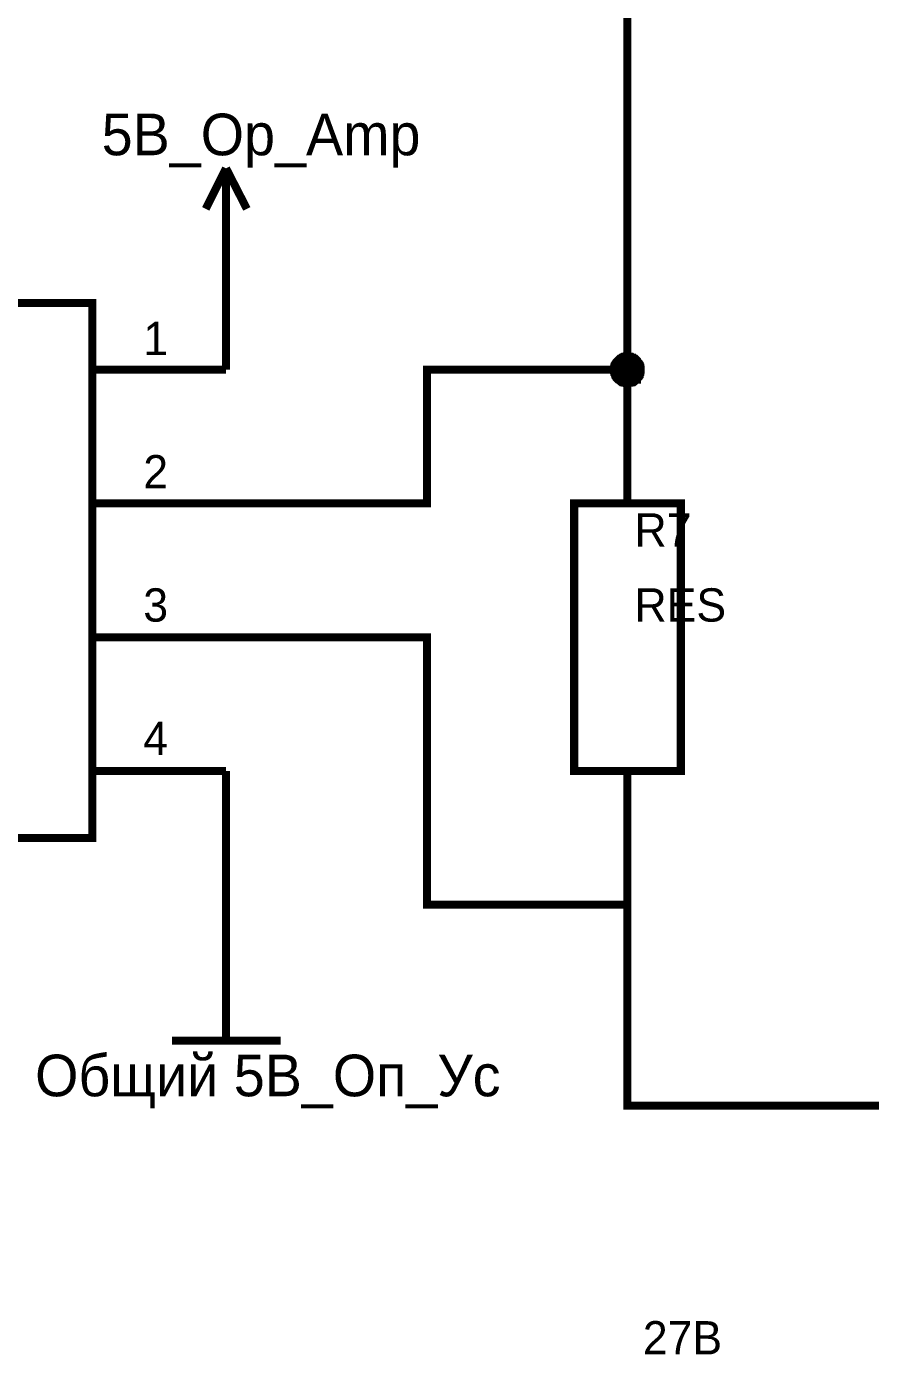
# Model space of a CAD drawing. Header units: millimetres. Extents: x 0 to 567, y 0 to 399.
# Drawn here: x 455 to 486.54, y 228.19 to 277.82 of the extents above; entities that cross this region are included whole.
import ezdxf

# ---------------------------------------------------------------- set-up
doc = ezdxf.new("R2010")
doc.units = ezdxf.units.MM
doc.layers.add('Sheet', color=255, linetype='Continuous')

msp = doc.modelspace()

# ---------------------------------------------------------------- linework, layer by layer
at = {"layer": 'Sheet'}
for points, const_width in [([(472.451, 289.999), (477.45, 289.999), (477.45, 264.997)], 0.3), ([(462.453, 272.527), (461.695, 271.009)], 0.3), ([(462.453, 272.527), (463.231, 271.009)], 0.3), ([(462.453, 269.998), (462.453, 272.527)], 0.3), ([(462.453, 269.998), (462.453, 264.997)], 0.3), ([(476.944, 264.997), (476.944, 265.017), (476.944, 265.056), (476.944, 265.075), (476.964, 265.095), (476.964, 265.114), (476.964, 265.153), (476.983, 265.172), (476.983, 265.192), (477.003, 265.211), (477.003, 265.231), (477.022, 265.25), (477.042, 265.27), (477.042, 265.289), (477.061, 265.309), (477.08, 265.328), (477.1, 265.347), (477.119, 265.367), (477.139, 265.386), (477.158, 265.406), (477.178, 265.406), (477.197, 265.425), (477.217, 265.445), (477.236, 265.445), (477.256, 265.464), (477.275, 265.464), (477.294, 265.484), (477.333, 265.484), (477.353, 265.484), (477.372, 265.503), (477.392, 265.503), (477.431, 265.503), (477.45, 265.503)], 0.3), ([(476.944, 264.997), (476.944, 265.017), (476.944, 265.056), (476.944, 265.075), (476.964, 265.095), (476.964, 265.114), (476.964, 265.153), (476.983, 265.172), (476.983, 265.192), (477.003, 265.211), (477.003, 265.231), (477.022, 265.25), (477.042, 265.27), (477.042, 265.289), (477.061, 265.309), (477.08, 265.328), (477.1, 265.347), (477.119, 265.367), (477.139, 265.386), (477.158, 265.406), (477.178, 265.406), (477.197, 265.425), (477.217, 265.445), (477.236, 265.445), (477.256, 265.464), (477.275, 265.464), (477.294, 265.484), (477.333, 265.484), (477.353, 265.484), (477.372, 265.503), (477.392, 265.503), (477.431, 265.503), (477.45, 265.503)], 0.3), ([(476.944, 264.997), (476.944, 265.017), (476.944, 265.056), (476.944, 265.075), (476.964, 265.095), (476.964, 265.114), (476.964, 265.153), (476.983, 265.172), (476.983, 265.192), (477.003, 265.211), (477.003, 265.231), (477.022, 265.25), (477.042, 265.27), (477.042, 265.289), (477.061, 265.309), (477.08, 265.328), (477.1, 265.347), (477.119, 265.367), (477.139, 265.386), (477.158, 265.406), (477.178, 265.406), (477.197, 265.425), (477.217, 265.445), (477.236, 265.445), (477.256, 265.464), (477.275, 265.464), (477.294, 265.484), (477.333, 265.484), (477.353, 265.484), (477.372, 265.503), (477.392, 265.503), (477.431, 265.503), (477.45, 265.503)], 0.3), ([(476.944, 264.997), (476.944, 265.017), (476.944, 265.056), (476.944, 265.075), (476.964, 265.095), (476.964, 265.114), (476.964, 265.153), (476.983, 265.172), (476.983, 265.192), (477.003, 265.211), (477.003, 265.231), (477.022, 265.25), (477.042, 265.27), (477.042, 265.289), (477.061, 265.309), (477.08, 265.328), (477.1, 265.347), (477.119, 265.367), (477.139, 265.386), (477.158, 265.406), (477.178, 265.406), (477.197, 265.425), (477.217, 265.445), (477.236, 265.445), (477.256, 265.464), (477.275, 265.464), (477.294, 265.484), (477.333, 265.484), (477.353, 265.484), (477.372, 265.503), (477.392, 265.503), (477.431, 265.503), (477.45, 265.503)], 0.3), ([(476.944, 264.997), (476.944, 265.017), (476.944, 265.056), (476.944, 265.075), (476.964, 265.095), (476.964, 265.114), (476.964, 265.153), (476.983, 265.172), (476.983, 265.192), (477.003, 265.211), (477.003, 265.231), (477.022, 265.25), (477.042, 265.27), (477.042, 265.289), (477.061, 265.309), (477.08, 265.328), (477.1, 265.347), (477.119, 265.367), (477.139, 265.386), (477.158, 265.406), (477.178, 265.406), (477.197, 265.425), (477.217, 265.445), (477.236, 265.445), (477.256, 265.464), (477.275, 265.464), (477.294, 265.484), (477.333, 265.484), (477.353, 265.484), (477.372, 265.503), (477.392, 265.503), (477.431, 265.503), (477.45, 265.503)], 0.3), ([(476.944, 264.997), (476.944, 265.017), (476.944, 265.056), (476.944, 265.075), (476.964, 265.095), (476.964, 265.114), (476.964, 265.153), (476.983, 265.172), (476.983, 265.192), (477.003, 265.211), (477.003, 265.231), (477.022, 265.25), (477.042, 265.27), (477.042, 265.289), (477.061, 265.309), (477.08, 265.328), (477.1, 265.347), (477.119, 265.367), (477.139, 265.386), (477.158, 265.406), (477.178, 265.406), (477.197, 265.425), (477.217, 265.445), (477.236, 265.445), (477.256, 265.464), (477.275, 265.464), (477.294, 265.484), (477.333, 265.484), (477.353, 265.484), (477.372, 265.503), (477.392, 265.503), (477.431, 265.503), (477.45, 265.503)], 0.3), ([(476.944, 264.997), (476.944, 265.017), (476.944, 265.056), (476.944, 265.075), (476.964, 265.095), (476.964, 265.114), (476.964, 265.153), (476.983, 265.172), (476.983, 265.192), (477.003, 265.211), (477.003, 265.231), (477.022, 265.25), (477.042, 265.27), (477.042, 265.289), (477.061, 265.309), (477.08, 265.328), (477.1, 265.347), (477.119, 265.367), (477.139, 265.386), (477.158, 265.406), (477.178, 265.406), (477.197, 265.425), (477.217, 265.445), (477.236, 265.445), (477.256, 265.464), (477.275, 265.464), (477.294, 265.484), (477.333, 265.484), (477.353, 265.484), (477.372, 265.503), (477.392, 265.503), (477.431, 265.503), (477.45, 265.503)], 0.3), ([(477.45, 265.503), (477.45, 265.503)], 0.3), ([(477.45, 265.503), (477.469, 265.503), (477.508, 265.503), (477.528, 265.503), (477.547, 265.484), (477.586, 265.484), (477.606, 265.484), (477.625, 265.464), (477.645, 265.464), (477.683, 265.445), (477.703, 265.445), (477.722, 265.425), (477.742, 265.406), (477.761, 265.406), (477.781, 265.386), (477.8, 265.367), (477.82, 265.347), (477.82, 265.328), (477.839, 265.309), (477.859, 265.289), (477.878, 265.27), (477.878, 265.25), (477.897, 265.231), (477.917, 265.211), (477.917, 265.192), (477.917, 265.172), (477.936, 265.153), (477.936, 265.114), (477.936, 265.095), (477.956, 265.075), (477.956, 265.056), (477.956, 265.017), (477.956, 264.997)], 0.3), ([(477.45, 265.503), (477.45, 265.503)], 0.3), ([(477.45, 265.503), (477.469, 265.503), (477.508, 265.503), (477.528, 265.503), (477.547, 265.484), (477.586, 265.484), (477.606, 265.484), (477.625, 265.464), (477.645, 265.464), (477.683, 265.445), (477.703, 265.445), (477.722, 265.425), (477.742, 265.406), (477.761, 265.406), (477.781, 265.386), (477.8, 265.367), (477.82, 265.347), (477.82, 265.328), (477.839, 265.309), (477.859, 265.289), (477.878, 265.27), (477.878, 265.25), (477.897, 265.231), (477.917, 265.211), (477.917, 265.192), (477.917, 265.172), (477.936, 265.153), (477.936, 265.114), (477.936, 265.095), (477.956, 265.075), (477.956, 265.056), (477.956, 265.017), (477.956, 264.997)], 0.3), ([(477.45, 265.503), (477.45, 265.503)], 0.3), ([(477.45, 265.503), (477.469, 265.503), (477.508, 265.503), (477.528, 265.503), (477.547, 265.484), (477.586, 265.484), (477.606, 265.484), (477.625, 265.464), (477.645, 265.464), (477.683, 265.445), (477.703, 265.445), (477.722, 265.425), (477.742, 265.406), (477.761, 265.406), (477.781, 265.386), (477.8, 265.367), (477.82, 265.347), (477.82, 265.328), (477.839, 265.309), (477.859, 265.289), (477.878, 265.27), (477.878, 265.25), (477.897, 265.231), (477.917, 265.211), (477.917, 265.192), (477.917, 265.172), (477.936, 265.153), (477.936, 265.114), (477.936, 265.095), (477.956, 265.075), (477.956, 265.056), (477.956, 265.017), (477.956, 264.997)], 0.3), ([(477.45, 265.503), (477.45, 265.503)], 0.3), ([(477.45, 265.503), (477.469, 265.503), (477.508, 265.503), (477.528, 265.503), (477.547, 265.484), (477.586, 265.484), (477.606, 265.484), (477.625, 265.464), (477.645, 265.464), (477.683, 265.445), (477.703, 265.445), (477.722, 265.425), (477.742, 265.406), (477.761, 265.406), (477.781, 265.386), (477.8, 265.367), (477.82, 265.347), (477.82, 265.328), (477.839, 265.309), (477.859, 265.289), (477.878, 265.27), (477.878, 265.25), (477.897, 265.231), (477.917, 265.211), (477.917, 265.192), (477.917, 265.172), (477.936, 265.153), (477.936, 265.114), (477.936, 265.095), (477.956, 265.075), (477.956, 265.056), (477.956, 265.017), (477.956, 264.997)], 0.3), ([(477.45, 265.503), (477.45, 265.503)], 0.3), ([(477.45, 265.503), (477.469, 265.503), (477.508, 265.503), (477.528, 265.503), (477.547, 265.484), (477.586, 265.484), (477.606, 265.484), (477.625, 265.464), (477.645, 265.464), (477.683, 265.445), (477.703, 265.445), (477.722, 265.425), (477.742, 265.406), (477.761, 265.406), (477.781, 265.386), (477.8, 265.367), (477.82, 265.347), (477.82, 265.328), (477.839, 265.309), (477.859, 265.289), (477.878, 265.27), (477.878, 265.25), (477.897, 265.231), (477.917, 265.211), (477.917, 265.192), (477.917, 265.172), (477.936, 265.153), (477.936, 265.114), (477.936, 265.095), (477.956, 265.075), (477.956, 265.056), (477.956, 265.017), (477.956, 264.997)], 0.3), ([(477.45, 265.503), (477.45, 265.503)], 0.3), ([(477.45, 265.503), (477.469, 265.503), (477.508, 265.503), (477.528, 265.503), (477.547, 265.484), (477.586, 265.484), (477.606, 265.484), (477.625, 265.464), (477.645, 265.464), (477.683, 265.445), (477.703, 265.445), (477.722, 265.425), (477.742, 265.406), (477.761, 265.406), (477.781, 265.386), (477.8, 265.367), (477.82, 265.347), (477.82, 265.328), (477.839, 265.309), (477.859, 265.289), (477.878, 265.27), (477.878, 265.25), (477.897, 265.231), (477.917, 265.211), (477.917, 265.192), (477.917, 265.172), (477.936, 265.153), (477.936, 265.114), (477.936, 265.095), (477.956, 265.075), (477.956, 265.056), (477.956, 265.017), (477.956, 264.997)], 0.3), ([(477.45, 265.503), (477.45, 265.503)], 0.3), ([(477.45, 265.503), (477.469, 265.503), (477.508, 265.503), (477.528, 265.503), (477.547, 265.484), (477.586, 265.484), (477.606, 265.484), (477.625, 265.464), (477.645, 265.464), (477.683, 265.445), (477.703, 265.445), (477.722, 265.425), (477.742, 265.406), (477.761, 265.406), (477.781, 265.386), (477.8, 265.367), (477.82, 265.347), (477.82, 265.328), (477.839, 265.309), (477.859, 265.289), (477.878, 265.27), (477.878, 265.25), (477.897, 265.231), (477.917, 265.211), (477.917, 265.192), (477.917, 265.172), (477.936, 265.153), (477.936, 265.114), (477.936, 265.095), (477.956, 265.075), (477.956, 265.056), (477.956, 265.017), (477.956, 264.997)], 0.3), ([(457.454, 264.997), (462.453, 264.997)], 0.3), ([(462.453, 259.997), (469.961, 259.997), (469.961, 264.997), (477.45, 264.997)], 0.3), ([(477.45, 264.491), (477.431, 264.491), (477.392, 264.491), (477.372, 264.491), (477.353, 264.511), (477.333, 264.511), (477.294, 264.511), (477.275, 264.53), (477.256, 264.53), (477.236, 264.53), (477.217, 264.55), (477.197, 264.569), (477.178, 264.569), (477.158, 264.589), (477.139, 264.608), (477.119, 264.628), (477.1, 264.628), (477.08, 264.647), (477.061, 264.666), (477.042, 264.686), (477.042, 264.705), (477.022, 264.725), (477.003, 264.744), (477.003, 264.764), (476.983, 264.803), (476.983, 264.822), (476.964, 264.842), (476.964, 264.861), (476.964, 264.9), (476.944, 264.919), (476.944, 264.939), (476.944, 264.978), (476.944, 264.997)], 0.3), ([(476.944, 264.997), (476.944, 264.997)], 0.3), ([(477.45, 264.491), (477.431, 264.491), (477.392, 264.491), (477.372, 264.491), (477.353, 264.511), (477.333, 264.511), (477.294, 264.511), (477.275, 264.53), (477.256, 264.53), (477.236, 264.53), (477.217, 264.55), (477.197, 264.569), (477.178, 264.569), (477.158, 264.589), (477.139, 264.608), (477.119, 264.628), (477.1, 264.628), (477.08, 264.647), (477.061, 264.666), (477.042, 264.686), (477.042, 264.705), (477.022, 264.725), (477.003, 264.744), (477.003, 264.764), (476.983, 264.803), (476.983, 264.822), (476.964, 264.842), (476.964, 264.861), (476.964, 264.9), (476.944, 264.919), (476.944, 264.939), (476.944, 264.978), (476.944, 264.997)], 0.3), ([(476.944, 264.997), (476.944, 264.997)], 0.3), ([(477.45, 264.491), (477.431, 264.491), (477.392, 264.491), (477.372, 264.491), (477.353, 264.511), (477.333, 264.511), (477.294, 264.511), (477.275, 264.53), (477.256, 264.53), (477.236, 264.53), (477.217, 264.55), (477.197, 264.569), (477.178, 264.569), (477.158, 264.589), (477.139, 264.608), (477.119, 264.628), (477.1, 264.628), (477.08, 264.647), (477.061, 264.666), (477.042, 264.686), (477.042, 264.705), (477.022, 264.725), (477.003, 264.744), (477.003, 264.764), (476.983, 264.803), (476.983, 264.822), (476.964, 264.842), (476.964, 264.861), (476.964, 264.9), (476.944, 264.919), (476.944, 264.939), (476.944, 264.978), (476.944, 264.997)], 0.3), ([(476.944, 264.997), (476.944, 264.997)], 0.3), ([(477.45, 264.491), (477.431, 264.491), (477.392, 264.491), (477.372, 264.491), (477.353, 264.511), (477.333, 264.511), (477.294, 264.511), (477.275, 264.53), (477.256, 264.53), (477.236, 264.53), (477.217, 264.55), (477.197, 264.569), (477.178, 264.569), (477.158, 264.589), (477.139, 264.608), (477.119, 264.628), (477.1, 264.628), (477.08, 264.647), (477.061, 264.666), (477.042, 264.686), (477.042, 264.705), (477.022, 264.725), (477.003, 264.744), (477.003, 264.764), (476.983, 264.803), (476.983, 264.822), (476.964, 264.842), (476.964, 264.861), (476.964, 264.9), (476.944, 264.919), (476.944, 264.939), (476.944, 264.978), (476.944, 264.997)], 0.3), ([(476.944, 264.997), (476.944, 264.997)], 0.3), ([(477.45, 264.491), (477.431, 264.491), (477.392, 264.491), (477.372, 264.491), (477.353, 264.511), (477.333, 264.511), (477.294, 264.511), (477.275, 264.53), (477.256, 264.53), (477.236, 264.53), (477.217, 264.55), (477.197, 264.569), (477.178, 264.569), (477.158, 264.589), (477.139, 264.608), (477.119, 264.628), (477.1, 264.628), (477.08, 264.647), (477.061, 264.666), (477.042, 264.686), (477.042, 264.705), (477.022, 264.725), (477.003, 264.744), (477.003, 264.764), (476.983, 264.803), (476.983, 264.822), (476.964, 264.842), (476.964, 264.861), (476.964, 264.9), (476.944, 264.919), (476.944, 264.939), (476.944, 264.978), (476.944, 264.997)], 0.3), ([(476.944, 264.997), (476.944, 264.997)], 0.3), ([(477.45, 264.491), (477.431, 264.491), (477.392, 264.491), (477.372, 264.491), (477.353, 264.511), (477.333, 264.511), (477.294, 264.511), (477.275, 264.53), (477.256, 264.53), (477.236, 264.53), (477.217, 264.55), (477.197, 264.569), (477.178, 264.569), (477.158, 264.589), (477.139, 264.608), (477.119, 264.628), (477.1, 264.628), (477.08, 264.647), (477.061, 264.666), (477.042, 264.686), (477.042, 264.705), (477.022, 264.725), (477.003, 264.744), (477.003, 264.764), (476.983, 264.803), (476.983, 264.822), (476.964, 264.842), (476.964, 264.861), (476.964, 264.9), (476.944, 264.919), (476.944, 264.939), (476.944, 264.978), (476.944, 264.997)], 0.3), ([(476.944, 264.997), (476.944, 264.997)], 0.3), ([(477.45, 264.491), (477.431, 264.491), (477.392, 264.491), (477.372, 264.491), (477.353, 264.511), (477.333, 264.511), (477.294, 264.511), (477.275, 264.53), (477.256, 264.53), (477.236, 264.53), (477.217, 264.55), (477.197, 264.569), (477.178, 264.569), (477.158, 264.589), (477.139, 264.608), (477.119, 264.628), (477.1, 264.628), (477.08, 264.647), (477.061, 264.666), (477.042, 264.686), (477.042, 264.705), (477.022, 264.725), (477.003, 264.744), (477.003, 264.764), (476.983, 264.803), (476.983, 264.822), (476.964, 264.842), (476.964, 264.861), (476.964, 264.9), (476.944, 264.919), (476.944, 264.939), (476.944, 264.978), (476.944, 264.997)], 0.3), ([(476.944, 264.997), (476.944, 264.997)], 0.3), ([(476.944, 264.997), (476.944, 265.017), (476.944, 265.056), (476.944, 265.075), (476.964, 265.095), (476.964, 265.114), (476.964, 265.153), (476.983, 265.172), (476.983, 265.192), (477.003, 265.211), (477.003, 265.231), (477.022, 265.25), (477.042, 265.27), (477.042, 265.289), (477.061, 265.309), (477.08, 265.328), (477.1, 265.347), (477.119, 265.367), (477.139, 265.386), (477.158, 265.406), (477.178, 265.406), (477.197, 265.425), (477.217, 265.445), (477.236, 265.445), (477.256, 265.464), (477.275, 265.464), (477.294, 265.484), (477.333, 265.484), (477.353, 265.484), (477.372, 265.503), (477.392, 265.503), (477.431, 265.503), (477.45, 265.503)], 0.0991), ([(476.944, 264.997), (476.944, 265.017), (476.944, 265.056), (476.944, 265.075), (476.964, 265.095), (476.964, 265.114), (476.964, 265.153), (476.983, 265.172), (476.983, 265.192), (477.003, 265.211), (477.003, 265.231), (477.022, 265.25), (477.042, 265.27), (477.042, 265.289), (477.061, 265.309), (477.08, 265.328), (477.1, 265.347), (477.119, 265.367), (477.139, 265.386), (477.158, 265.406), (477.178, 265.406), (477.197, 265.425), (477.217, 265.445), (477.236, 265.445), (477.256, 265.464), (477.275, 265.464), (477.294, 265.484), (477.333, 265.484), (477.353, 265.484), (477.372, 265.503), (477.392, 265.503), (477.431, 265.503), (477.45, 265.503)], 0.0991), ([(476.944, 264.997), (476.944, 265.017), (476.944, 265.056), (476.944, 265.075), (476.964, 265.095), (476.964, 265.114), (476.964, 265.153), (476.983, 265.172), (476.983, 265.192), (477.003, 265.211), (477.003, 265.231), (477.022, 265.25), (477.042, 265.27), (477.042, 265.289), (477.061, 265.309), (477.08, 265.328), (477.1, 265.347), (477.119, 265.367), (477.139, 265.386), (477.158, 265.406), (477.178, 265.406), (477.197, 265.425), (477.217, 265.445), (477.236, 265.445), (477.256, 265.464), (477.275, 265.464), (477.294, 265.484), (477.333, 265.484), (477.353, 265.484), (477.372, 265.503), (477.392, 265.503), (477.431, 265.503), (477.45, 265.503)], 0.0991), ([(476.944, 264.997), (476.944, 265.017), (476.944, 265.056), (476.944, 265.075), (476.964, 265.095), (476.964, 265.114), (476.964, 265.153), (476.983, 265.172), (476.983, 265.192), (477.003, 265.211), (477.003, 265.231), (477.022, 265.25), (477.042, 265.27), (477.042, 265.289), (477.061, 265.309), (477.08, 265.328), (477.1, 265.347), (477.119, 265.367), (477.139, 265.386), (477.158, 265.406), (477.178, 265.406), (477.197, 265.425), (477.217, 265.445), (477.236, 265.445), (477.256, 265.464), (477.275, 265.464), (477.294, 265.484), (477.333, 265.484), (477.353, 265.484), (477.372, 265.503), (477.392, 265.503), (477.431, 265.503), (477.45, 265.503)], 0.0991), ([(476.944, 264.997), (476.944, 265.017), (476.944, 265.056), (476.944, 265.075), (476.964, 265.095), (476.964, 265.114), (476.964, 265.153), (476.983, 265.172), (476.983, 265.192), (477.003, 265.211), (477.003, 265.231), (477.022, 265.25), (477.042, 265.27), (477.042, 265.289), (477.061, 265.309), (477.08, 265.328), (477.1, 265.347), (477.119, 265.367), (477.139, 265.386), (477.158, 265.406), (477.178, 265.406), (477.197, 265.425), (477.217, 265.445), (477.236, 265.445), (477.256, 265.464), (477.275, 265.464), (477.294, 265.484), (477.333, 265.484), (477.353, 265.484), (477.372, 265.503), (477.392, 265.503), (477.431, 265.503), (477.45, 265.503)], 0.0991), ([(476.944, 264.997), (476.944, 265.017), (476.944, 265.056), (476.944, 265.075), (476.964, 265.095), (476.964, 265.114), (476.964, 265.153), (476.983, 265.172), (476.983, 265.192), (477.003, 265.211), (477.003, 265.231), (477.022, 265.25), (477.042, 265.27), (477.042, 265.289), (477.061, 265.309), (477.08, 265.328), (477.1, 265.347), (477.119, 265.367), (477.139, 265.386), (477.158, 265.406), (477.178, 265.406), (477.197, 265.425), (477.217, 265.445), (477.236, 265.445), (477.256, 265.464), (477.275, 265.464), (477.294, 265.484), (477.333, 265.484), (477.353, 265.484), (477.372, 265.503), (477.392, 265.503), (477.431, 265.503), (477.45, 265.503)], 0.0991), ([(476.944, 264.997), (476.944, 265.017), (476.944, 265.056), (476.944, 265.075), (476.964, 265.095), (476.964, 265.114), (476.964, 265.153), (476.983, 265.172), (476.983, 265.192), (477.003, 265.211), (477.003, 265.231), (477.022, 265.25), (477.042, 265.27), (477.042, 265.289), (477.061, 265.309), (477.08, 265.328), (477.1, 265.347), (477.119, 265.367), (477.139, 265.386), (477.158, 265.406), (477.178, 265.406), (477.197, 265.425), (477.217, 265.445), (477.236, 265.445), (477.256, 265.464), (477.275, 265.464), (477.294, 265.484), (477.333, 265.484), (477.353, 265.484), (477.372, 265.503), (477.392, 265.503), (477.431, 265.503), (477.45, 265.503)], 0.0991), ([(477.956, 264.997), (477.956, 264.978), (477.956, 264.939), (477.956, 264.919), (477.936, 264.9), (477.936, 264.861), (477.936, 264.842), (477.917, 264.822), (477.917, 264.803), (477.917, 264.764), (477.897, 264.744), (477.878, 264.725), (477.878, 264.705), (477.859, 264.686), (477.839, 264.666), (477.82, 264.647), (477.82, 264.628), (477.8, 264.628), (477.781, 264.608), (477.761, 264.589), (477.742, 264.569), (477.722, 264.569), (477.703, 264.55), (477.683, 264.53), (477.645, 264.53), (477.625, 264.53), (477.606, 264.511), (477.586, 264.511), (477.547, 264.511), (477.528, 264.491), (477.508, 264.491), (477.469, 264.491), (477.45, 264.491)], 0.3), ([(477.45, 259.997), (477.45, 264.997)], 0.3), ([(477.956, 264.997), (477.956, 264.978), (477.956, 264.939), (477.956, 264.919), (477.936, 264.9), (477.936, 264.861), (477.936, 264.842), (477.917, 264.822), (477.917, 264.803), (477.917, 264.764), (477.897, 264.744), (477.878, 264.725), (477.878, 264.705), (477.859, 264.686), (477.839, 264.666), (477.82, 264.647), (477.82, 264.628), (477.8, 264.628), (477.781, 264.608), (477.761, 264.589), (477.742, 264.569), (477.722, 264.569), (477.703, 264.55), (477.683, 264.53), (477.645, 264.53), (477.625, 264.53), (477.606, 264.511), (477.586, 264.511), (477.547, 264.511), (477.528, 264.491), (477.508, 264.491), (477.469, 264.491), (477.45, 264.491)], 0.3), ([(477.956, 264.997), (477.956, 264.978), (477.956, 264.939), (477.956, 264.919), (477.936, 264.9), (477.936, 264.861), (477.936, 264.842), (477.917, 264.822), (477.917, 264.803), (477.917, 264.764), (477.897, 264.744), (477.878, 264.725), (477.878, 264.705), (477.859, 264.686), (477.839, 264.666), (477.82, 264.647), (477.82, 264.628), (477.8, 264.628), (477.781, 264.608), (477.761, 264.589), (477.742, 264.569), (477.722, 264.569), (477.703, 264.55), (477.683, 264.53), (477.645, 264.53), (477.625, 264.53), (477.606, 264.511), (477.586, 264.511), (477.547, 264.511), (477.528, 264.491), (477.508, 264.491), (477.469, 264.491), (477.45, 264.491)], 0.3), ([(477.956, 264.997), (477.956, 264.978), (477.956, 264.939), (477.956, 264.919), (477.936, 264.9), (477.936, 264.861), (477.936, 264.842), (477.917, 264.822), (477.917, 264.803), (477.917, 264.764), (477.897, 264.744), (477.878, 264.725), (477.878, 264.705), (477.859, 264.686), (477.839, 264.666), (477.82, 264.647), (477.82, 264.628), (477.8, 264.628), (477.781, 264.608), (477.761, 264.589), (477.742, 264.569), (477.722, 264.569), (477.703, 264.55), (477.683, 264.53), (477.645, 264.53), (477.625, 264.53), (477.606, 264.511), (477.586, 264.511), (477.547, 264.511), (477.528, 264.491), (477.508, 264.491), (477.469, 264.491), (477.45, 264.491)], 0.3), ([(512.443, 264.997), (497.446, 264.997), (497.446, 237.486), (477.45, 237.486), (477.45, 244.996)], 0.3), ([(477.956, 264.997), (477.956, 264.978), (477.956, 264.939), (477.956, 264.919), (477.936, 264.9), (477.936, 264.861), (477.936, 264.842), (477.917, 264.822), (477.917, 264.803), (477.917, 264.764), (477.897, 264.744), (477.878, 264.725), (477.878, 264.705), (477.859, 264.686), (477.839, 264.666), (477.82, 264.647), (477.82, 264.628), (477.8, 264.628), (477.781, 264.608), (477.761, 264.589), (477.742, 264.569), (477.722, 264.569), (477.703, 264.55), (477.683, 264.53), (477.645, 264.53), (477.625, 264.53), (477.606, 264.511), (477.586, 264.511), (477.547, 264.511), (477.528, 264.491), (477.508, 264.491), (477.469, 264.491), (477.45, 264.491)], 0.3), ([(477.956, 264.997), (477.956, 264.978), (477.956, 264.939), (477.956, 264.919), (477.936, 264.9), (477.936, 264.861), (477.936, 264.842), (477.917, 264.822), (477.917, 264.803), (477.917, 264.764), (477.897, 264.744), (477.878, 264.725), (477.878, 264.705), (477.859, 264.686), (477.839, 264.666), (477.82, 264.647), (477.82, 264.628), (477.8, 264.628), (477.781, 264.608), (477.761, 264.589), (477.742, 264.569), (477.722, 264.569), (477.703, 264.55), (477.683, 264.53), (477.645, 264.53), (477.625, 264.53), (477.606, 264.511), (477.586, 264.511), (477.547, 264.511), (477.528, 264.491), (477.508, 264.491), (477.469, 264.491), (477.45, 264.491)], 0.3), ([(477.956, 264.997), (477.956, 264.978), (477.956, 264.939), (477.956, 264.919), (477.936, 264.9), (477.936, 264.861), (477.936, 264.842), (477.917, 264.822), (477.917, 264.803), (477.917, 264.764), (477.897, 264.744), (477.878, 264.725), (477.878, 264.705), (477.859, 264.686), (477.839, 264.666), (477.82, 264.647), (477.82, 264.628), (477.8, 264.628), (477.781, 264.608), (477.761, 264.589), (477.742, 264.569), (477.722, 264.569), (477.703, 264.55), (477.683, 264.53), (477.645, 264.53), (477.625, 264.53), (477.606, 264.511), (477.586, 264.511), (477.547, 264.511), (477.528, 264.491), (477.508, 264.491), (477.469, 264.491), (477.45, 264.491)], 0.3), ([(477.45, 265.503), (477.45, 265.503)], 0.0991), ([(477.45, 265.503), (477.469, 265.503), (477.508, 265.503), (477.528, 265.503), (477.547, 265.484), (477.586, 265.484), (477.606, 265.484), (477.625, 265.464), (477.645, 265.464), (477.683, 265.445), (477.703, 265.445), (477.722, 265.425), (477.742, 265.406), (477.761, 265.406), (477.781, 265.386), (477.8, 265.367), (477.82, 265.347), (477.82, 265.328), (477.839, 265.309), (477.859, 265.289), (477.878, 265.27), (477.878, 265.25), (477.897, 265.231), (477.917, 265.211), (477.917, 265.192), (477.917, 265.172), (477.936, 265.153), (477.936, 265.114), (477.936, 265.095), (477.956, 265.075), (477.956, 265.056), (477.956, 265.017), (477.956, 264.997)], 0.0991), ([(477.45, 265.503), (477.45, 265.503)], 0.0991), ([(477.45, 265.503), (477.469, 265.503), (477.508, 265.503), (477.528, 265.503), (477.547, 265.484), (477.586, 265.484), (477.606, 265.484), (477.625, 265.464), (477.645, 265.464), (477.683, 265.445), (477.703, 265.445), (477.722, 265.425), (477.742, 265.406), (477.761, 265.406), (477.781, 265.386), (477.8, 265.367), (477.82, 265.347), (477.82, 265.328), (477.839, 265.309), (477.859, 265.289), (477.878, 265.27), (477.878, 265.25), (477.897, 265.231), (477.917, 265.211), (477.917, 265.192), (477.917, 265.172), (477.936, 265.153), (477.936, 265.114), (477.936, 265.095), (477.956, 265.075), (477.956, 265.056), (477.956, 265.017), (477.956, 264.997)], 0.0991), ([(477.45, 265.503), (477.45, 265.503)], 0.0991), ([(477.45, 265.503), (477.469, 265.503), (477.508, 265.503), (477.528, 265.503), (477.547, 265.484), (477.586, 265.484), (477.606, 265.484), (477.625, 265.464), (477.645, 265.464), (477.683, 265.445), (477.703, 265.445), (477.722, 265.425), (477.742, 265.406), (477.761, 265.406), (477.781, 265.386), (477.8, 265.367), (477.82, 265.347), (477.82, 265.328), (477.839, 265.309), (477.859, 265.289), (477.878, 265.27), (477.878, 265.25), (477.897, 265.231), (477.917, 265.211), (477.917, 265.192), (477.917, 265.172), (477.936, 265.153), (477.936, 265.114), (477.936, 265.095), (477.956, 265.075), (477.956, 265.056), (477.956, 265.017), (477.956, 264.997)], 0.0991), ([(477.45, 265.503), (477.45, 265.503)], 0.0991), ([(477.45, 265.503), (477.469, 265.503), (477.508, 265.503), (477.528, 265.503), (477.547, 265.484), (477.586, 265.484), (477.606, 265.484), (477.625, 265.464), (477.645, 265.464), (477.683, 265.445), (477.703, 265.445), (477.722, 265.425), (477.742, 265.406), (477.761, 265.406), (477.781, 265.386), (477.8, 265.367), (477.82, 265.347), (477.82, 265.328), (477.839, 265.309), (477.859, 265.289), (477.878, 265.27), (477.878, 265.25), (477.897, 265.231), (477.917, 265.211), (477.917, 265.192), (477.917, 265.172), (477.936, 265.153), (477.936, 265.114), (477.936, 265.095), (477.956, 265.075), (477.956, 265.056), (477.956, 265.017), (477.956, 264.997)], 0.0991), ([(477.45, 265.503), (477.45, 265.503)], 0.0991), ([(477.45, 265.503), (477.469, 265.503), (477.508, 265.503), (477.528, 265.503), (477.547, 265.484), (477.586, 265.484), (477.606, 265.484), (477.625, 265.464), (477.645, 265.464), (477.683, 265.445), (477.703, 265.445), (477.722, 265.425), (477.742, 265.406), (477.761, 265.406), (477.781, 265.386), (477.8, 265.367), (477.82, 265.347), (477.82, 265.328), (477.839, 265.309), (477.859, 265.289), (477.878, 265.27), (477.878, 265.25), (477.897, 265.231), (477.917, 265.211), (477.917, 265.192), (477.917, 265.172), (477.936, 265.153), (477.936, 265.114), (477.936, 265.095), (477.956, 265.075), (477.956, 265.056), (477.956, 265.017), (477.956, 264.997)], 0.0991), ([(477.45, 265.503), (477.45, 265.503)], 0.0991), ([(477.45, 265.503), (477.469, 265.503), (477.508, 265.503), (477.528, 265.503), (477.547, 265.484), (477.586, 265.484), (477.606, 265.484), (477.625, 265.464), (477.645, 265.464), (477.683, 265.445), (477.703, 265.445), (477.722, 265.425), (477.742, 265.406), (477.761, 265.406), (477.781, 265.386), (477.8, 265.367), (477.82, 265.347), (477.82, 265.328), (477.839, 265.309), (477.859, 265.289), (477.878, 265.27), (477.878, 265.25), (477.897, 265.231), (477.917, 265.211), (477.917, 265.192), (477.917, 265.172), (477.936, 265.153), (477.936, 265.114), (477.936, 265.095), (477.956, 265.075), (477.956, 265.056), (477.956, 265.017), (477.956, 264.997)], 0.0991), ([(477.45, 265.503), (477.45, 265.503)], 0.0991), ([(477.45, 265.503), (477.469, 265.503), (477.508, 265.503), (477.528, 265.503), (477.547, 265.484), (477.586, 265.484), (477.606, 265.484), (477.625, 265.464), (477.645, 265.464), (477.683, 265.445), (477.703, 265.445), (477.722, 265.425), (477.742, 265.406), (477.761, 265.406), (477.781, 265.386), (477.8, 265.367), (477.82, 265.347), (477.82, 265.328), (477.839, 265.309), (477.859, 265.289), (477.878, 265.27), (477.878, 265.25), (477.897, 265.231), (477.917, 265.211), (477.917, 265.192), (477.917, 265.172), (477.936, 265.153), (477.936, 265.114), (477.936, 265.095), (477.956, 265.075), (477.956, 265.056), (477.956, 265.017), (477.956, 264.997)], 0.0991), ([(477.956, 264.997), (477.956, 264.997), (477.956, 264.997), (477.956, 264.997), (477.956, 264.997), (477.956, 264.997), (477.956, 264.997), (477.956, 264.997), (477.956, 264.997), (477.956, 264.997), (477.956, 264.997), (477.956, 264.997), (477.956, 264.997), (477.956, 264.997), (477.956, 264.997), (477.956, 264.997), (477.956, 264.997), (477.956, 264.997), (477.956, 264.997), (477.956, 264.997), (477.956, 264.997), (477.956, 264.997), (477.956, 264.997), (477.956, 264.997), (477.956, 264.997), (477.956, 264.997), (477.956, 264.997), (477.956, 264.997), (477.956, 264.997), (477.956, 264.997), (477.956, 264.997), (477.956, 264.997), (477.956, 264.997)], 0.3), ([(477.956, 264.997), (477.956, 264.997)], 0.3), ([(477.956, 264.997), (477.956, 264.997), (477.956, 264.997), (477.956, 264.997), (477.956, 264.997), (477.956, 264.997), (477.956, 264.997), (477.956, 264.997), (477.956, 264.997), (477.956, 264.997), (477.956, 264.997), (477.956, 264.997), (477.956, 264.997), (477.956, 264.997), (477.956, 264.997), (477.956, 264.997), (477.956, 264.997), (477.956, 264.997), (477.956, 264.997), (477.956, 264.997), (477.956, 264.997), (477.956, 264.997), (477.956, 264.997), (477.956, 264.997), (477.956, 264.997), (477.956, 264.997), (477.956, 264.997), (477.956, 264.997), (477.956, 264.997), (477.956, 264.997), (477.956, 264.997), (477.956, 264.997), (477.956, 264.997)], 0.3), ([(477.956, 264.997), (477.956, 264.997)], 0.3), ([(477.956, 264.997), (477.956, 264.997), (477.956, 264.997), (477.956, 264.997), (477.956, 264.997), (477.956, 264.997), (477.956, 264.997), (477.956, 264.997), (477.956, 264.997), (477.956, 264.997), (477.956, 264.997), (477.956, 264.997), (477.956, 264.997), (477.956, 264.997), (477.956, 264.997), (477.956, 264.997), (477.956, 264.997), (477.956, 264.997), (477.956, 264.997), (477.956, 264.997), (477.956, 264.997), (477.956, 264.997), (477.956, 264.997), (477.956, 264.997), (477.956, 264.997), (477.956, 264.997), (477.956, 264.997), (477.956, 264.997), (477.956, 264.997), (477.956, 264.997), (477.956, 264.997), (477.956, 264.997), (477.956, 264.997)], 0.3), ([(477.956, 264.997), (477.956, 264.997)], 0.3), ([(477.956, 264.997), (477.956, 264.997), (477.956, 264.997), (477.956, 264.997), (477.956, 264.997), (477.956, 264.997), (477.956, 264.997), (477.956, 264.997), (477.956, 264.997), (477.956, 264.997), (477.956, 264.997), (477.956, 264.997), (477.956, 264.997), (477.956, 264.997), (477.956, 264.997), (477.956, 264.997), (477.956, 264.997), (477.956, 264.997), (477.956, 264.997), (477.956, 264.997), (477.956, 264.997), (477.956, 264.997), (477.956, 264.997), (477.956, 264.997), (477.956, 264.997), (477.956, 264.997), (477.956, 264.997), (477.956, 264.997), (477.956, 264.997), (477.956, 264.997), (477.956, 264.997), (477.956, 264.997), (477.956, 264.997)], 0.3), ([(477.956, 264.997), (477.956, 264.997)], 0.3), ([(477.956, 264.997), (477.956, 264.997), (477.956, 264.997), (477.956, 264.997), (477.956, 264.997), (477.956, 264.997), (477.956, 264.997), (477.956, 264.997), (477.956, 264.997), (477.956, 264.997), (477.956, 264.997), (477.956, 264.997), (477.956, 264.997), (477.956, 264.997), (477.956, 264.997), (477.956, 264.997), (477.956, 264.997), (477.956, 264.997), (477.956, 264.997), (477.956, 264.997), (477.956, 264.997), (477.956, 264.997), (477.956, 264.997), (477.956, 264.997), (477.956, 264.997), (477.956, 264.997), (477.956, 264.997), (477.956, 264.997), (477.956, 264.997), (477.956, 264.997), (477.956, 264.997), (477.956, 264.997), (477.956, 264.997)], 0.3), ([(477.956, 264.997), (477.956, 264.997)], 0.3), ([(477.956, 264.997), (477.956, 264.997), (477.956, 264.997), (477.956, 264.997), (477.956, 264.997), (477.956, 264.997), (477.956, 264.997), (477.956, 264.997), (477.956, 264.997), (477.956, 264.997), (477.956, 264.997), (477.956, 264.997), (477.956, 264.997), (477.956, 264.997), (477.956, 264.997), (477.956, 264.997), (477.956, 264.997), (477.956, 264.997), (477.956, 264.997), (477.956, 264.997), (477.956, 264.997), (477.956, 264.997), (477.956, 264.997), (477.956, 264.997), (477.956, 264.997), (477.956, 264.997), (477.956, 264.997), (477.956, 264.997), (477.956, 264.997), (477.956, 264.997), (477.956, 264.997), (477.956, 264.997), (477.956, 264.997)], 0.3), ([(477.956, 264.997), (477.956, 264.997)], 0.3), ([(477.956, 264.997), (477.956, 264.997), (477.956, 264.997), (477.956, 264.997), (477.956, 264.997), (477.956, 264.997), (477.956, 264.997), (477.956, 264.997), (477.956, 264.997), (477.956, 264.997), (477.956, 264.997), (477.956, 264.997), (477.956, 264.997), (477.956, 264.997), (477.956, 264.997), (477.956, 264.997), (477.956, 264.997), (477.956, 264.997), (477.956, 264.997), (477.956, 264.997), (477.956, 264.997), (477.956, 264.997), (477.956, 264.997), (477.956, 264.997), (477.956, 264.997), (477.956, 264.997), (477.956, 264.997), (477.956, 264.997), (477.956, 264.997), (477.956, 264.997), (477.956, 264.997), (477.956, 264.997), (477.956, 264.997)], 0.3), ([(477.956, 264.997), (477.956, 264.997)], 0.3), ([(477.45, 264.491), (477.431, 264.491), (477.392, 264.491), (477.372, 264.491), (477.353, 264.511), (477.333, 264.511), (477.294, 264.511), (477.275, 264.53), (477.256, 264.53), (477.236, 264.53), (477.217, 264.55), (477.197, 264.569), (477.178, 264.569), (477.158, 264.589), (477.139, 264.608), (477.119, 264.628), (477.1, 264.628), (477.08, 264.647), (477.061, 264.666), (477.042, 264.686), (477.042, 264.705), (477.022, 264.725), (477.003, 264.744), (477.003, 264.764), (476.983, 264.803), (476.983, 264.822), (476.964, 264.842), (476.964, 264.861), (476.964, 264.9), (476.944, 264.919), (476.944, 264.939), (476.944, 264.978), (476.944, 264.997)], 0.0991), ([(476.944, 264.997), (476.944, 264.997)], 0.0991), ([(477.45, 264.491), (477.431, 264.491), (477.392, 264.491), (477.372, 264.491), (477.353, 264.511), (477.333, 264.511), (477.294, 264.511), (477.275, 264.53), (477.256, 264.53), (477.236, 264.53), (477.217, 264.55), (477.197, 264.569), (477.178, 264.569), (477.158, 264.589), (477.139, 264.608), (477.119, 264.628), (477.1, 264.628), (477.08, 264.647), (477.061, 264.666), (477.042, 264.686), (477.042, 264.705), (477.022, 264.725), (477.003, 264.744), (477.003, 264.764), (476.983, 264.803), (476.983, 264.822), (476.964, 264.842), (476.964, 264.861), (476.964, 264.9), (476.944, 264.919), (476.944, 264.939), (476.944, 264.978), (476.944, 264.997)], 0.0991), ([(476.944, 264.997), (476.944, 264.997)], 0.0991), ([(477.45, 264.491), (477.431, 264.491), (477.392, 264.491), (477.372, 264.491), (477.353, 264.511), (477.333, 264.511), (477.294, 264.511), (477.275, 264.53), (477.256, 264.53), (477.236, 264.53), (477.217, 264.55), (477.197, 264.569), (477.178, 264.569), (477.158, 264.589), (477.139, 264.608), (477.119, 264.628), (477.1, 264.628), (477.08, 264.647), (477.061, 264.666), (477.042, 264.686), (477.042, 264.705), (477.022, 264.725), (477.003, 264.744), (477.003, 264.764), (476.983, 264.803), (476.983, 264.822), (476.964, 264.842), (476.964, 264.861), (476.964, 264.9), (476.944, 264.919), (476.944, 264.939), (476.944, 264.978), (476.944, 264.997)], 0.0991), ([(476.944, 264.997), (476.944, 264.997)], 0.0991), ([(477.45, 264.491), (477.431, 264.491), (477.392, 264.491), (477.372, 264.491), (477.353, 264.511), (477.333, 264.511), (477.294, 264.511), (477.275, 264.53), (477.256, 264.53), (477.236, 264.53), (477.217, 264.55), (477.197, 264.569), (477.178, 264.569), (477.158, 264.589), (477.139, 264.608), (477.119, 264.628), (477.1, 264.628), (477.08, 264.647), (477.061, 264.666), (477.042, 264.686), (477.042, 264.705), (477.022, 264.725), (477.003, 264.744), (477.003, 264.764), (476.983, 264.803), (476.983, 264.822), (476.964, 264.842), (476.964, 264.861), (476.964, 264.9), (476.944, 264.919), (476.944, 264.939), (476.944, 264.978), (476.944, 264.997)], 0.0991), ([(476.944, 264.997), (476.944, 264.997)], 0.0991), ([(477.45, 264.491), (477.431, 264.491), (477.392, 264.491), (477.372, 264.491), (477.353, 264.511), (477.333, 264.511), (477.294, 264.511), (477.275, 264.53), (477.256, 264.53), (477.236, 264.53), (477.217, 264.55), (477.197, 264.569), (477.178, 264.569), (477.158, 264.589), (477.139, 264.608), (477.119, 264.628), (477.1, 264.628), (477.08, 264.647), (477.061, 264.666), (477.042, 264.686), (477.042, 264.705), (477.022, 264.725), (477.003, 264.744), (477.003, 264.764), (476.983, 264.803), (476.983, 264.822), (476.964, 264.842), (476.964, 264.861), (476.964, 264.9), (476.944, 264.919), (476.944, 264.939), (476.944, 264.978), (476.944, 264.997)], 0.0991), ([(476.944, 264.997), (476.944, 264.997)], 0.0991), ([(477.45, 264.491), (477.431, 264.491), (477.392, 264.491), (477.372, 264.491), (477.353, 264.511), (477.333, 264.511), (477.294, 264.511), (477.275, 264.53), (477.256, 264.53), (477.236, 264.53), (477.217, 264.55), (477.197, 264.569), (477.178, 264.569), (477.158, 264.589), (477.139, 264.608), (477.119, 264.628), (477.1, 264.628), (477.08, 264.647), (477.061, 264.666), (477.042, 264.686), (477.042, 264.705), (477.022, 264.725), (477.003, 264.744), (477.003, 264.764), (476.983, 264.803), (476.983, 264.822), (476.964, 264.842), (476.964, 264.861), (476.964, 264.9), (476.944, 264.919), (476.944, 264.939), (476.944, 264.978), (476.944, 264.997)], 0.0991), ([(476.944, 264.997), (476.944, 264.997)], 0.0991), ([(477.45, 264.491), (477.431, 264.491), (477.392, 264.491), (477.372, 264.491), (477.353, 264.511), (477.333, 264.511), (477.294, 264.511), (477.275, 264.53), (477.256, 264.53), (477.236, 264.53), (477.217, 264.55), (477.197, 264.569), (477.178, 264.569), (477.158, 264.589), (477.139, 264.608), (477.119, 264.628), (477.1, 264.628), (477.08, 264.647), (477.061, 264.666), (477.042, 264.686), (477.042, 264.705), (477.022, 264.725), (477.003, 264.744), (477.003, 264.764), (476.983, 264.803), (476.983, 264.822), (476.964, 264.842), (476.964, 264.861), (476.964, 264.9), (476.944, 264.919), (476.944, 264.939), (476.944, 264.978), (476.944, 264.997)], 0.0991), ([(476.944, 264.997), (476.944, 264.997)], 0.0991), ([(477.956, 264.997), (477.956, 264.978), (477.956, 264.939), (477.956, 264.919), (477.936, 264.9), (477.936, 264.861), (477.936, 264.842), (477.917, 264.822), (477.917, 264.803), (477.917, 264.764), (477.897, 264.744), (477.878, 264.725), (477.878, 264.705), (477.859, 264.686), (477.839, 264.666), (477.82, 264.647), (477.82, 264.628), (477.8, 264.628), (477.781, 264.608), (477.761, 264.589), (477.742, 264.569), (477.722, 264.569), (477.703, 264.55), (477.683, 264.53), (477.645, 264.53), (477.625, 264.53), (477.606, 264.511), (477.586, 264.511), (477.547, 264.511), (477.528, 264.491), (477.508, 264.491), (477.469, 264.491), (477.45, 264.491)], 0.0991), ([(477.956, 264.997), (477.956, 264.978), (477.956, 264.939), (477.956, 264.919), (477.936, 264.9), (477.936, 264.861), (477.936, 264.842), (477.917, 264.822), (477.917, 264.803), (477.917, 264.764), (477.897, 264.744), (477.878, 264.725), (477.878, 264.705), (477.859, 264.686), (477.839, 264.666), (477.82, 264.647), (477.82, 264.628), (477.8, 264.628), (477.781, 264.608), (477.761, 264.589), (477.742, 264.569), (477.722, 264.569), (477.703, 264.55), (477.683, 264.53), (477.645, 264.53), (477.625, 264.53), (477.606, 264.511), (477.586, 264.511), (477.547, 264.511), (477.528, 264.491), (477.508, 264.491), (477.469, 264.491), (477.45, 264.491)], 0.0991), ([(477.956, 264.997), (477.956, 264.978), (477.956, 264.939), (477.956, 264.919), (477.936, 264.9), (477.936, 264.861), (477.936, 264.842), (477.917, 264.822), (477.917, 264.803), (477.917, 264.764), (477.897, 264.744), (477.878, 264.725), (477.878, 264.705), (477.859, 264.686), (477.839, 264.666), (477.82, 264.647), (477.82, 264.628), (477.8, 264.628), (477.781, 264.608), (477.761, 264.589), (477.742, 264.569), (477.722, 264.569), (477.703, 264.55), (477.683, 264.53), (477.645, 264.53), (477.625, 264.53), (477.606, 264.511), (477.586, 264.511), (477.547, 264.511), (477.528, 264.491), (477.508, 264.491), (477.469, 264.491), (477.45, 264.491)], 0.0991), ([(477.956, 264.997), (477.956, 264.978), (477.956, 264.939), (477.956, 264.919), (477.936, 264.9), (477.936, 264.861), (477.936, 264.842), (477.917, 264.822), (477.917, 264.803), (477.917, 264.764), (477.897, 264.744), (477.878, 264.725), (477.878, 264.705), (477.859, 264.686), (477.839, 264.666), (477.82, 264.647), (477.82, 264.628), (477.8, 264.628), (477.781, 264.608), (477.761, 264.589), (477.742, 264.569), (477.722, 264.569), (477.703, 264.55), (477.683, 264.53), (477.645, 264.53), (477.625, 264.53), (477.606, 264.511), (477.586, 264.511), (477.547, 264.511), (477.528, 264.491), (477.508, 264.491), (477.469, 264.491), (477.45, 264.491)], 0.0991), ([(477.956, 264.997), (477.956, 264.978), (477.956, 264.939), (477.956, 264.919), (477.936, 264.9), (477.936, 264.861), (477.936, 264.842), (477.917, 264.822), (477.917, 264.803), (477.917, 264.764), (477.897, 264.744), (477.878, 264.725), (477.878, 264.705), (477.859, 264.686), (477.839, 264.666), (477.82, 264.647), (477.82, 264.628), (477.8, 264.628), (477.781, 264.608), (477.761, 264.589), (477.742, 264.569), (477.722, 264.569), (477.703, 264.55), (477.683, 264.53), (477.645, 264.53), (477.625, 264.53), (477.606, 264.511), (477.586, 264.511), (477.547, 264.511), (477.528, 264.491), (477.508, 264.491), (477.469, 264.491), (477.45, 264.491)], 0.0991), ([(477.956, 264.997), (477.956, 264.978), (477.956, 264.939), (477.956, 264.919), (477.936, 264.9), (477.936, 264.861), (477.936, 264.842), (477.917, 264.822), (477.917, 264.803), (477.917, 264.764), (477.897, 264.744), (477.878, 264.725), (477.878, 264.705), (477.859, 264.686), (477.839, 264.666), (477.82, 264.647), (477.82, 264.628), (477.8, 264.628), (477.781, 264.608), (477.761, 264.589), (477.742, 264.569), (477.722, 264.569), (477.703, 264.55), (477.683, 264.53), (477.645, 264.53), (477.625, 264.53), (477.606, 264.511), (477.586, 264.511), (477.547, 264.511), (477.528, 264.491), (477.508, 264.491), (477.469, 264.491), (477.45, 264.491)], 0.0991), ([(477.956, 264.997), (477.956, 264.978), (477.956, 264.939), (477.956, 264.919), (477.936, 264.9), (477.936, 264.861), (477.936, 264.842), (477.917, 264.822), (477.917, 264.803), (477.917, 264.764), (477.897, 264.744), (477.878, 264.725), (477.878, 264.705), (477.859, 264.686), (477.839, 264.666), (477.82, 264.647), (477.82, 264.628), (477.8, 264.628), (477.781, 264.608), (477.761, 264.589), (477.742, 264.569), (477.722, 264.569), (477.703, 264.55), (477.683, 264.53), (477.645, 264.53), (477.625, 264.53), (477.606, 264.511), (477.586, 264.511), (477.547, 264.511), (477.528, 264.491), (477.508, 264.491), (477.469, 264.491), (477.45, 264.491)], 0.0991), ([(477.956, 264.997), (477.956, 264.997), (477.956, 264.997), (477.956, 264.997), (477.956, 264.997), (477.956, 264.997), (477.956, 264.997), (477.956, 264.997), (477.956, 264.997), (477.956, 264.997), (477.956, 264.997), (477.956, 264.997), (477.956, 264.997), (477.956, 264.997), (477.956, 264.997), (477.956, 264.997), (477.956, 264.997), (477.956, 264.997), (477.956, 264.997), (477.956, 264.997), (477.956, 264.997), (477.956, 264.997), (477.956, 264.997), (477.956, 264.997), (477.956, 264.997), (477.956, 264.997), (477.956, 264.997), (477.956, 264.997), (477.956, 264.997), (477.956, 264.997), (477.956, 264.997), (477.956, 264.997), (477.956, 264.997)], 0.0991), ([(477.956, 264.997), (477.956, 264.997)], 0.0991), ([(477.956, 264.997), (477.956, 264.997), (477.956, 264.997), (477.956, 264.997), (477.956, 264.997), (477.956, 264.997), (477.956, 264.997), (477.956, 264.997), (477.956, 264.997), (477.956, 264.997), (477.956, 264.997), (477.956, 264.997), (477.956, 264.997), (477.956, 264.997), (477.956, 264.997), (477.956, 264.997), (477.956, 264.997), (477.956, 264.997), (477.956, 264.997), (477.956, 264.997), (477.956, 264.997), (477.956, 264.997), (477.956, 264.997), (477.956, 264.997), (477.956, 264.997), (477.956, 264.997), (477.956, 264.997), (477.956, 264.997), (477.956, 264.997), (477.956, 264.997), (477.956, 264.997), (477.956, 264.997), (477.956, 264.997)], 0.0991), ([(477.956, 264.997), (477.956, 264.997)], 0.0991), ([(477.956, 264.997), (477.956, 264.997), (477.956, 264.997), (477.956, 264.997), (477.956, 264.997), (477.956, 264.997), (477.956, 264.997), (477.956, 264.997), (477.956, 264.997), (477.956, 264.997), (477.956, 264.997), (477.956, 264.997), (477.956, 264.997), (477.956, 264.997), (477.956, 264.997), (477.956, 264.997), (477.956, 264.997), (477.956, 264.997), (477.956, 264.997), (477.956, 264.997), (477.956, 264.997), (477.956, 264.997), (477.956, 264.997), (477.956, 264.997), (477.956, 264.997), (477.956, 264.997), (477.956, 264.997), (477.956, 264.997), (477.956, 264.997), (477.956, 264.997), (477.956, 264.997), (477.956, 264.997), (477.956, 264.997)], 0.0991), ([(477.956, 264.997), (477.956, 264.997)], 0.0991), ([(477.956, 264.997), (477.956, 264.997), (477.956, 264.997), (477.956, 264.997), (477.956, 264.997), (477.956, 264.997), (477.956, 264.997), (477.956, 264.997), (477.956, 264.997), (477.956, 264.997), (477.956, 264.997), (477.956, 264.997), (477.956, 264.997), (477.956, 264.997), (477.956, 264.997), (477.956, 264.997), (477.956, 264.997), (477.956, 264.997), (477.956, 264.997), (477.956, 264.997), (477.956, 264.997), (477.956, 264.997), (477.956, 264.997), (477.956, 264.997), (477.956, 264.997), (477.956, 264.997), (477.956, 264.997), (477.956, 264.997), (477.956, 264.997), (477.956, 264.997), (477.956, 264.997), (477.956, 264.997), (477.956, 264.997)], 0.0991), ([(477.956, 264.997), (477.956, 264.997)], 0.0991), ([(477.956, 264.997), (477.956, 264.997), (477.956, 264.997), (477.956, 264.997), (477.956, 264.997), (477.956, 264.997), (477.956, 264.997), (477.956, 264.997), (477.956, 264.997), (477.956, 264.997), (477.956, 264.997), (477.956, 264.997), (477.956, 264.997), (477.956, 264.997), (477.956, 264.997), (477.956, 264.997), (477.956, 264.997), (477.956, 264.997), (477.956, 264.997), (477.956, 264.997), (477.956, 264.997), (477.956, 264.997), (477.956, 264.997), (477.956, 264.997), (477.956, 264.997), (477.956, 264.997), (477.956, 264.997), (477.956, 264.997), (477.956, 264.997), (477.956, 264.997), (477.956, 264.997), (477.956, 264.997), (477.956, 264.997)], 0.0991), ([(477.956, 264.997), (477.956, 264.997)], 0.0991), ([(477.956, 264.997), (477.956, 264.997), (477.956, 264.997), (477.956, 264.997), (477.956, 264.997), (477.956, 264.997), (477.956, 264.997), (477.956, 264.997), (477.956, 264.997), (477.956, 264.997), (477.956, 264.997), (477.956, 264.997), (477.956, 264.997), (477.956, 264.997), (477.956, 264.997), (477.956, 264.997), (477.956, 264.997), (477.956, 264.997), (477.956, 264.997), (477.956, 264.997), (477.956, 264.997), (477.956, 264.997), (477.956, 264.997), (477.956, 264.997), (477.956, 264.997), (477.956, 264.997), (477.956, 264.997), (477.956, 264.997), (477.956, 264.997), (477.956, 264.997), (477.956, 264.997), (477.956, 264.997), (477.956, 264.997)], 0.0991), ([(477.956, 264.997), (477.956, 264.997)], 0.0991), ([(477.956, 264.997), (477.956, 264.997), (477.956, 264.997), (477.956, 264.997), (477.956, 264.997), (477.956, 264.997), (477.956, 264.997), (477.956, 264.997), (477.956, 264.997), (477.956, 264.997), (477.956, 264.997), (477.956, 264.997), (477.956, 264.997), (477.956, 264.997), (477.956, 264.997), (477.956, 264.997), (477.956, 264.997), (477.956, 264.997), (477.956, 264.997), (477.956, 264.997), (477.956, 264.997), (477.956, 264.997), (477.956, 264.997), (477.956, 264.997), (477.956, 264.997), (477.956, 264.997), (477.956, 264.997), (477.956, 264.997), (477.956, 264.997), (477.956, 264.997), (477.956, 264.997), (477.956, 264.997), (477.956, 264.997)], 0.0991), ([(477.956, 264.997), (477.956, 264.997)], 0.0991), ([(457.454, 259.997), (462.453, 259.997)], 0.3), ([(457.454, 254.997), (462.453, 254.997)], 0.3), ([(462.453, 254.997), (469.961, 254.997), (469.961, 244.996), (477.45, 244.996)], 0.3), ([(457.454, 249.996), (462.453, 249.996)], 0.3), ([(462.453, 244.996), (462.453, 249.996)], 0.3), ([(477.45, 249.996), (477.45, 244.996)], 0.3), ([(462.453, 244.996), (462.453, 239.918)], 0.3), ([(460.43, 239.918), (464.496, 239.918)], 0.3)]:
    msp.add_lwpolyline(points, dxfattribs=dict(at, const_width=const_width))
at = {"layer": 'Sheet', "const_width": 0.3}
for points in [[(429.97, 267.488), (457.454, 267.488), (457.454, 247.486), (429.97, 247.486), (429.97, 267.488)], [(475.466, 259.997), (479.454, 259.997), (479.454, 249.996), (475.466, 249.996), (475.466, 259.997)]]:
    msp.add_lwpolyline(points, close=True, dxfattribs=at)
at = {"layer": 'Sheet', "const_width": 0.508}
msp.add_lwpolyline([(477.246, 265, 1), (477.754, 265, 1)], format="xyb", close=True, dxfattribs=at)

# ---------------------------------------------------------------- texts
at = {"layer": 'Sheet'}
for s, height, p in [('5В_Op_Amp', 1.5565, (457.804, 273.013)), ('1', 1.245, (459.36, 265.542)), ('2', 1.245, (459.36, 260.561)), ('R7', 1.2452, (477.722, 258.382)), ('3', 1.245, (459.36, 255.58)), ('RES', 1.2452, (477.722, 255.58)), ('4', 1.245, (459.36, 250.599)), ('Общий 5В_Оп_Ус', 1.55652, (455.315, 237.836)), ('27В', 1.2452, (478.034, 228.186))]:
    msp.add_text(s, height=height, dxfattribs=at).set_placement(p)

doc.saveas('drawing.dxf')
